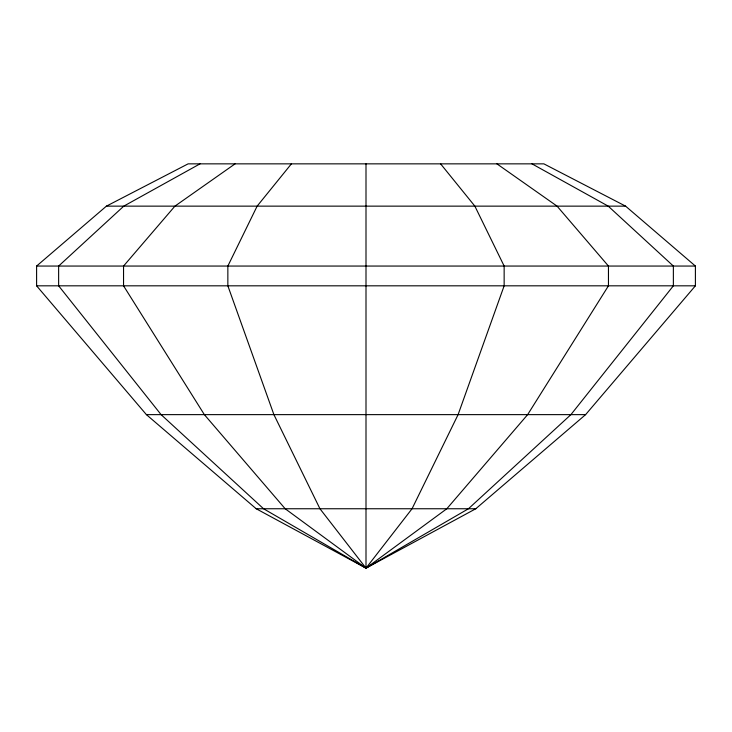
<?xml version="1.0" encoding="UTF-8"?>
<svg xmlns="http://www.w3.org/2000/svg" width="732" height="732" viewBox="0 0 732 732"><rect width="100%" height="100%" fill="white"/><g stroke="black" fill="none" stroke-linecap="round" stroke-linejoin="round"><path stroke-width="1.1" d="M200.019 163.849L123.781 206.14L58.633 266.055L58.633 285.819L161.086 414.632L263.547 508.749L366 568.151L475.8 508.749L585.6 414.632L695.4 285.819L695.4 266.055L625.586 206.14L543.876 163.849L188.124 163.849L106.415 206.14L36.6 266.055L36.6 285.819L146.4 414.632L256.2 508.749L366 568.151L412.052 508.749L458.095 414.632L504.147 285.819L504.147 266.055L474.867 206.14L440.6 163.849M291.4 163.849L257.133 206.14L227.853 266.055L227.853 285.819L273.905 414.632L319.948 508.749L366 568.151L468.453 508.749L570.914 414.632L673.367 285.819L673.367 266.055L608.219 206.14L531.981 163.849M235.073 163.849L174.93 206.14L123.543 266.055L123.543 285.819L204.356 414.632L285.178 508.749L366 568.151L446.822 508.749L527.644 414.632L608.457 285.819L608.457 266.055L557.07 206.14L496.927 163.849M106.415 206.14L625.586 206.14M36.6 266.055L695.4 266.055M36.6 285.819L695.4 285.819M146.4 414.632L585.6 414.632M256.2 508.749L475.8 508.749M366 163.849L366 568.151"/></g></svg>
